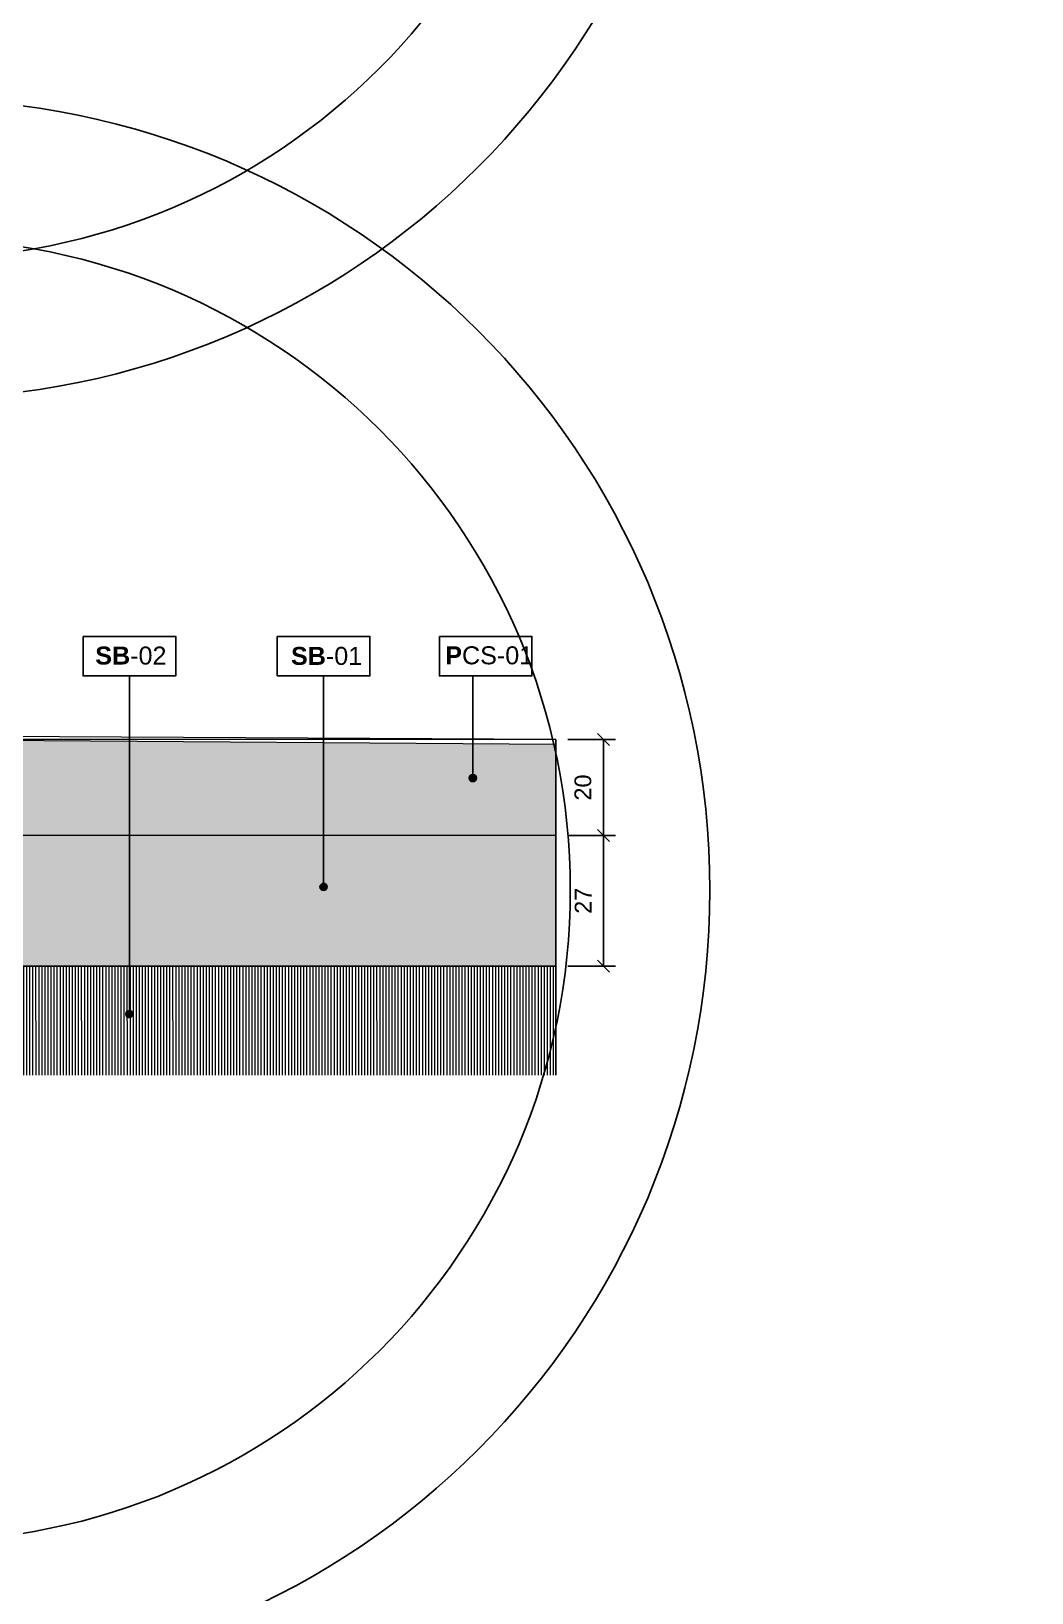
# Model space of a CAD drawing. Header units: metres. Extents: x -325 to 301, y -147 to 149.
# Drawn here: x 64.278 to 66.365, y 67.707 to 70.963 of the extents above; entities that cross this region are included whole.
import ezdxf

# ---------------------------------------------------------------- set-up
doc = ezdxf.new("R2010")
doc.units = ezdxf.units.M
doc.layers.get('Defpoints').update_dxf_attribs({"lineweight": 13})
doc.layers.add('-AUX-QAD', color=5, linetype='Continuous', plot=False)
doc.layers.add('-AUX-TWQ', color=1, linetype='Continuous', plot=False)
doc.layers.add('0-TX-1_25', color=7, linetype='Continuous', true_color=0x3f4f7f)
for name, color, linetype, lineweight in [('1-CM', 7, 'Continuous', 0), ('3-TR Seleccionat', 44, 'Continuous', 0), ('3-TR Tot-u', 37, 'Continuous', 0)]:
    doc.layers.add(name, color=color, linetype=linetype, lineweight=lineweight)
for name, color, linetype in [('1-SECCIÓ', 1, 'Continuous'), ('A-KEYPLAN_HATCH', 7, 'Continuous'), ('A_TEXT_2', 7, 'Continuous')]:
    doc.layers.add(name, color=color, linetype=linetype)
doc.layers.add('3-TR tot_u', color=7, linetype='Continuous', lineweight=5, true_color=0x787878)
doc.styles.get("Standard").update_dxf_attribs({"font": 'arial.ttf'})
doc.dimstyles.new('ISO-25', dxfattribs={"dimtxt": 0.1, "dimasz": 0.1, "dimexe": 0.1, "dimexo": 0.1, "dimgap": 0.1, "dimtad": 1, "dimdec": 0, "dimlfac": 100, "dimzin": 9, "dimtxsty": 'Standard', "dimblk": 'OBLIQUE', "dimcen": 0.1, "dimadec": 0, "dimazin": 0, "dimtfac": 1, "dimtdec": 0, "dimtmove": 0, "dimatfit": 3, "dimldrblk": 'OBLIQUE', "dimfxl": 1, "dimarcsym": 0})

# ---------------------------------------------------------------- blocks, each defined once
blk = doc.blocks.new('_Oblique')
at = {"color": 0, "lineweight": -2}
blk.add_line((-0.5, -0.5), (0.5, 0.5), dxfattribs=at)
blk = doc.blocks.new('*D1133')
at = {"layer": '0-TX-1_25', "color": 0, "lineweight": -2, "transparency": 16777216}
for p, q in [((22.6963, 69.5551), (22.6093, 69.5551)), ((22.6343, 69.5551), (22.6343, 69.4051)), ((22.7343, 69.4051), (22.6093, 69.4051))]:
    blk.add_line(p, q, dxfattribs=at)
at = {"layer": 'Defpoints', "color": 0, "transparency": 16777216}
for p in [(22.7213, 69.5551), (22.6343, 69.4051), (66.3646, 69.4051)]:
    blk.add_point(p, dxfattribs=at)
at = {"layer": '0-TX-1_25', "color": 0, "lineweight": -2, "transparency": 16777216, "xscale": 0.025, "yscale": 0.025, "zscale": 0.025}
for p, rotation in [((22.6343, 69.5551), 90), ((22.6343, 69.4051), 270)]:
    blk.add_blockref('_Oblique', p, dxfattribs=dict(at, rotation=rotation))
at = {"layer": '0-TX-1_25', "color": 0, "transparency": 16777216, "insert": (22.5915, 69.4801), "char_height": 0.035, "attachment_point": 5, "rotation": 90}
blk.add_mtext('15', dxfattribs=at)
blk = doc.blocks.new('*D1153')
at = {"layer": '0-TX-1_25', "color": 0, "lineweight": -2, "transparency": 16777216}
for p, q in [((65.397, 69.4863), (65.4965, 69.4863)), ((65.4715, 69.4863), (65.4715, 69.2863)), ((65.397, 69.2863), (65.4965, 69.2863))]:
    blk.add_line(p, q, dxfattribs=at)
at = {"layer": 'Defpoints', "color": 0, "transparency": 16777216}
for p in [(65.372, 69.4863), (65.372, 69.2863), (65.4715, 69.2863)]:
    blk.add_point(p, dxfattribs=at)
at = {"layer": '0-TX-1_25', "color": 0, "lineweight": -2, "transparency": 16777216, "xscale": 0.025, "yscale": 0.025, "zscale": 0.025}
for p, rotation in [((65.4715, 69.4863), 90), ((65.4715, 69.2863), 270)]:
    blk.add_blockref('_Oblique', p, dxfattribs=dict(at, rotation=rotation))
at = {"layer": '0-TX-1_25', "color": 0, "transparency": 16777216, "insert": (65.4286, 69.3863), "char_height": 0.035, "attachment_point": 5, "rotation": 90}
blk.add_mtext('20', dxfattribs=at)
blk = doc.blocks.new('*D1154')
at = {"layer": '0-TX-1_25', "color": 0, "lineweight": -2, "transparency": 16777216}
for p, q in [((65.397, 69.2863), (65.4965, 69.2863)), ((65.4715, 69.2863), (65.4715, 69.014)), ((65.397, 69.014), (65.4965, 69.014))]:
    blk.add_line(p, q, dxfattribs=at)
at = {"layer": 'Defpoints', "color": 0, "transparency": 16777216}
for p in [(65.372, 69.2863), (65.372, 69.014), (65.4715, 69.014)]:
    blk.add_point(p, dxfattribs=at)
at = {"layer": '0-TX-1_25', "color": 0, "lineweight": -2, "transparency": 16777216, "xscale": 0.025, "yscale": 0.025, "zscale": 0.025}
for p, rotation in [((65.4715, 69.2863), 90), ((65.4715, 69.014), 270)]:
    blk.add_blockref('_Oblique', p, dxfattribs=dict(at, rotation=rotation))
at = {"layer": '0-TX-1_25', "color": 0, "transparency": 16777216, "insert": (65.4289, 69.1502), "char_height": 0.035, "attachment_point": 5, "rotation": 90}
blk.add_mtext('27', dxfattribs=at)
blk = doc.blocks.new('hatch keyplan 2')
at = {"layer": 'A-KEYPLAN_HATCH'}
blk.add_lwpolyline([(0, 0.00548), (0.01287, 0.00548), (0.01287, 0), (0, 0)], close=True, dxfattribs=at)
blk = doc.blocks.new('hatch keyplan')
at = {"layer": 'A-KEYPLAN_HATCH'}
blk.add_blockref('hatch keyplan 2', (1.43058, 0.85215), dxfattribs=at)
blk = doc.blocks.new('SB-01')
at = {"layer": 'A-KEYPLAN_HATCH'}
blk.add_blockref('hatch keyplan', (-1.43058, -0.85215), dxfattribs=at)
at = {"layer": 'A_TEXT_2', "insert": (-0.0008, 0.00403), "char_height": 0.0025, "attachment_point": 1}
blk.add_mtext_dynamic_manual_height_columns('\\pi0.00271;{\\fArial|b1|i0|c0|p34;SB}-01', width=0.0145619, gutter_width=0.015, heights=[0], dxfattribs=at)
blk = doc.blocks.new('SB-02')
at = {"layer": 'A-KEYPLAN_HATCH'}
blk.add_blockref('hatch keyplan', (-1.43058, -0.85215), dxfattribs=at)
at = {"layer": 'A_TEXT_2', "insert": (-0.0008, 0.00408), "char_height": 0.0025, "attachment_point": 1}
blk.add_mtext_dynamic_manual_height_columns('\\pi0.00249;{\\fArial|b1|i0|c0|p34;SB}-02', width=0.0145619, gutter_width=0.015, heights=[0], dxfattribs=at)
blk = doc.blocks.new('PCS01')
at = {"layer": 'A-KEYPLAN_HATCH'}
blk.add_blockref('hatch keyplan', (-1.42958, -0.85215), dxfattribs=at)
at = {"layer": 'A_TEXT_2', "insert": (0.0002, 0.00411), "char_height": 0.0025, "attachment_point": 1}
blk.add_mtext_dynamic_manual_height_columns('\\pi0.00161;{\\fArial|b1|i0|c0|p34;P}CS-01', width=0.0145619, gutter_width=0.015, heights=[0], dxfattribs=at)
blk = doc.blocks.new('POINT')
at = {"layer": '0-TX-1_25'}
h = blk.add_hatch(dxfattribs=at)
h.set_pattern_fill('ANGLE', color=256)
h.set_pattern_definition([(0, (-83.747, -12.726), (0, 6.985), [5.08, -1.905]), (90, (-83.747, -12.726), (-6.985, 4e-16), [5.08, -1.905])])
edge = h.paths.add_edge_path()
edge.add_arc((0, 0), 0.0075, 0, 360)
h = blk.add_hatch(color=256, dxfattribs=at)
h.dxf.hatch_style = 1
edge = h.paths.add_edge_path()
edge.add_arc((0, 0), 0.0075, 0, 360)
blk.add_circle((0, 0), 0.0075, dxfattribs=at)

msp = doc.modelspace()

# ---------------------------------------------------------------- hatches: boundary and pattern name
at = {"layer": '3-TR Seleccionat'}
h = msp.add_hatch(dxfattribs=at)
h.set_pattern_fill('ANSI31', color=256, scale=0.002, angle=45, style=0)
h.set_pattern_definition([(90, (-441011.9001445, -650767.381158), (-0.00635, 1e-18), [])])
h.paths.add_polyline_path([(64.03, 69.014), (64.0258, 69.014), (63.6733, 69.014), (62.3733, 69.014), (62.372, 68.7863), (65.372, 68.7863), (65.372, 69.014)])
at = {"layer": '3-TR Tot-u'}
h = msp.add_hatch(dxfattribs=at)
h.set_pattern_fill('EARTH', color=256, scale=0.005, angle=-80.8248, style=0)
h.set_pattern_definition([(279.175244, (16.342587, 74.22809), (0.036406452, -0.026281081), [0.03175, -0.03175]), (279.175244, (16.35434, 74.229988), (0.036406452, -0.026281081), [0.03175, -0.03175]), (279.175244, (16.366095, 74.231887), (0.036406452, -0.026281081), [0.03175, -0.03175]), (9.175244, (16.370646, 74.228602), (0.026281081, 0.036406452), [0.03175, -0.03175]), (9.175244, (16.372545, 74.216848), (0.026281081, 0.036406452), [0.03175, -0.03175]), (9.175244, (16.374443, 74.205094), (0.026281081, 0.036406452), [0.03175, -0.03175])])
h.paths.add_polyline_path([(63.9961, 69.214), (64.0258, 69.0142), (64.0996, 69.014), (65.372, 69.014), (65.372, 69.2863), (63.9853, 69.2863)])
h.paths.add_polyline_path([(63.6257, 69.0149), (63.6513, 69.214), (62.3733, 69.214), (62.3724, 69.0171)])
at = {"layer": '3-TR tot_u'}
h = msp.add_hatch(dxfattribs=at)
h.set_pattern_fill('AR-CONC', color=256, scale=0.0002, angle=90.2664)
h.set_pattern_definition([(140.266414, (29.657358, 1.767186), (0.003018359, 0.036451363), [0.00381, -0.04191]), (85.266414, (29.657358, 1.767186), (-0.038178181, -0.007226283), [0.003048, -0.033528117]), (190.71786, (29.65761, 1.770224), (-0.035159821, 0.02922508), [0.003238002, -0.035618049]), (136.450614, (29.6472, 1.76714), (0.008156283, 0.05425432), [0.005715, -0.062865]), (186.90197, (29.64788, 1.77166), (-0.049705466, 0.047250218), [0.004857005, -0.05342712]), (81.450565, (29.6472, 1.76714), (-0.049705466, 0.047250218), [0.004571993, -0.050291946]), (111.266414, (29.649714, 1.77223), (0.020311824, 0.030417653), [0.00381, -0.04191]), (56.266414, (29.649714, 1.77223), (-0.036894668, 0.012188985), [0.003048, -0.033528]), (161.71786, (29.651407, 1.774766), (-0.016582845, 0.042606638), [0.003238002, -0.035617988]), (127.766414, (29.657358, 1.767186), (-0.0169136972, 0.0005390813), [0, -0.0331216, 0, -0.034036, 0, -0.033655]), (97.766414, (29.657358, 1.767186), (-0.020098038, 0.0132706243), [0, -0.0194056, 0, -0.0323596, 0, -0.012827]), (57.766414, (29.65741, 1.755858), (0.0010196429, 0.0271231534), [0, -0.0127, 0, -0.039624, 0, -0.052578]), (47.766414, (29.657434, 1.750778), (-0.005222997, 0.0296018704), [0, -0.01651, 0, -0.0263144, 0, -0.037338])])
h.paths.add_polyline_path([(65.372, 69.4763), (63.972, 69.4862), (63.972, 69.3753), (63.985, 69.2882), (65.372, 69.2863)])

# ---------------------------------------------------------------- linework, layer by layer
at = {"layer": '-AUX-QAD'}
for radius in [1.6496, 1.3584]:
    msp.add_circle((64.0436, 71.8469), radius, dxfattribs=at)
at = {"layer": '-AUX-TWQ'}
for radius in [1.6496, 1.3584]:
    msp.add_circle((64.0436, 69.1723), radius, dxfattribs=at)
msp.add_line((65.372, 69.4863), (65.372, 68.7863))
at = {"layer": '0-TX-1_25'}
for points in [[(64.4827, 68.9139), (64.4827, 69.6191)], [(64.8876, 69.1791), (64.8876, 69.6191)], [(65.1989, 69.4061), (65.1989, 69.6191)]]:
    msp.add_lwpolyline(points, dxfattribs=at)
at = {"layer": '1-CM'}
for p, q in [((65.372, 69.4863), (63.9723, 69.494)), ((65.372, 69.4863), (63.972, 69.4862)), ((65.372, 69.4763), (63.972, 69.4862)), ((65.372, 69.2863), (63.9853, 69.2863)), ((65.372, 69.2863), (63.9853, 69.2863))]:
    msp.add_line(p, q, dxfattribs=at)
for points in [[(64.0996, 69.014), (65.372, 69.014), (65.372, 69.2863), (63.9853, 69.2863), (63.9961, 69.214)], [(65.372, 69.014), (62.3733, 69.014)]]:
    msp.add_lwpolyline(points, dxfattribs=at)
at = {"layer": '1-SECCIÓ'}
msp.add_line((65.372, 69.4863), (65.372, 68.7863), dxfattribs=at)

# ---------------------------------------------------------------- block references
at = {"layer": '0-TX-1_25', "xscale": 15, "yscale": 15, "zscale": 15}
for name, p in [('SB-02', (64.3861, 69.6191)), ('SB-01', (64.791, 69.6191))]:
    msp.add_blockref(name, p, dxfattribs=at)
at = {"layer": '0-TX-1_25'}
for p in [(65.1989, 69.4061), (64.8876, 69.1791), (64.4827, 68.9139)]:
    msp.add_blockref('POINT', p, dxfattribs=at)
at = {"layer": 'A-KEYPLAN_HATCH', "xscale": 14.99999999999007, "yscale": 14.99999999999007, "zscale": 14.99999999999007}
msp.add_blockref('PCS01', (65.1142, 69.6191), dxfattribs=at)

# ---------------------------------------------------------------- dimensions: what is measured, and where the dimension line sits
at = {"layer": '0-TX-1_25'}
for base, p1, p2, picture, middle in [((22.6343, 69.4051), (22.7213, 69.5551), (66.3646, 69.4051), '*D1133', (22.5915, 69.4801)), ((65.4715, 69.2863), (65.372, 69.4863), (65.372, 69.2863), '*D1153', (65.4286, 69.3863)), ((65.4715, 69.014), (65.372, 69.2863), (65.372, 69.014), '*D1154', (65.4289, 69.1502))]:
    dim = msp.add_linear_dim(base=base, p1=p1, p2=p2, angle=90, dimstyle='ISO-25', override={"dimtxt": 0.035, "dimasz": 0.025, "dimexe": 0.025, "dimexo": 0.025, "dimgap": 0.025, "dimblk1": 'Oblique', "dimblk2": 'Oblique', "dimsah": 1, "dimfxl": 0.1, "dimfxlon": 1, "dimarcsym": 1}, dxfattribs=at)
    dim.commit()
    dim.dimension.update_dxf_attribs({"geometry": picture, "text_midpoint": middle})

doc.saveas('drawing.dxf')
